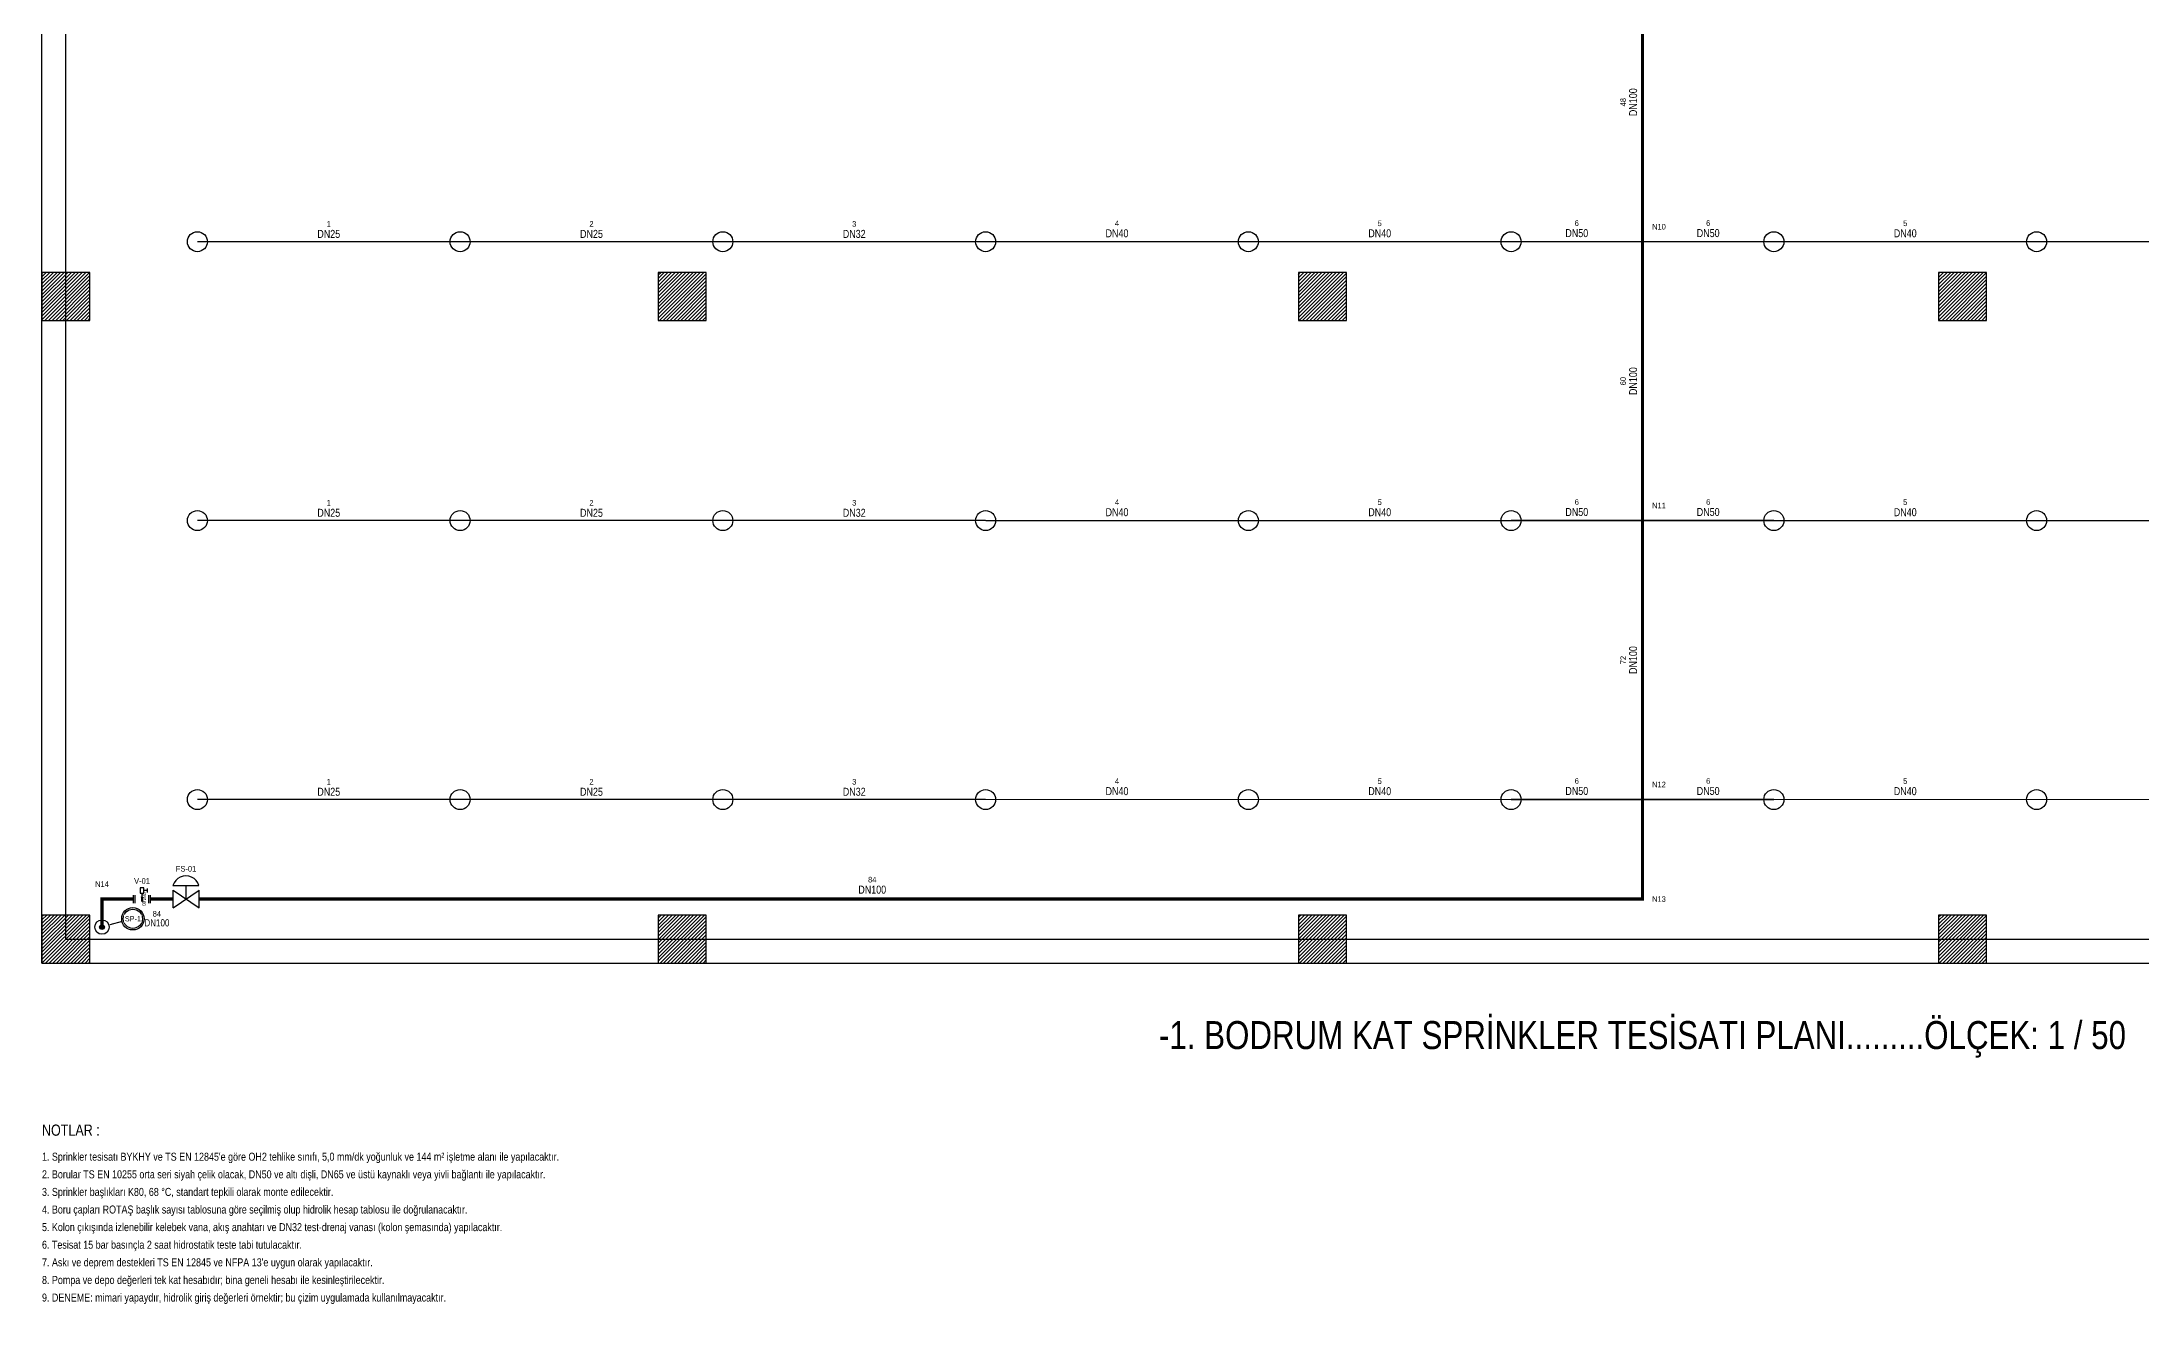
# Model space of a CAD drawing. Header units: centimetres. Extents: x 0 to 6680, y -426 to 2728.
# Drawn here: x 0 to 2623, y -426 to 1151 of the extents above; entities that cross this region are included whole.
import ezdxf
from ezdxf.enums import TextEntityAlignment as Align

# ---------------------------------------------------------------- set-up
doc = ezdxf.new("R2010")
doc.units = ezdxf.units.CM
for name, color, linetype in [('MTY-VANA', 1, 'Continuous'), ('ROTAS-MIMARI-DUVAR', 8, 'Continuous'), ('ROTAS-MIMARI-KOLON', 8, 'Continuous'), ('ROTAS-MIMARI-KOLON-TARAMA', 9, 'Continuous'), ('ROTAS-YANGIN-BASLIK', 7, 'Continuous'), ('ROTAS-YANGIN-DUGUM', 3, 'Continuous'), ('ROTAS-YANGIN-KOLON', 6, 'Continuous'), ('ROTAS-YANGIN-NOT', 1, 'Continuous'), ('ROTAS-YANGIN-SPR-BORU', 140, 'Continuous'), ('ROTAS-YANGIN-SPR-CAP', 141, 'Continuous'), ('ROTAS-YANGIN-SPRINKLER', 15, 'Continuous'), ('ROTAS-YANGIN-VANA', 1, 'Continuous')]:
    doc.layers.add(name, color=color, linetype=linetype)
doc.styles.add('CAP', font='wturkce.SHX', dxfattribs={"width": 0.65})
doc.styles.add('ROTAS', font='arial.ttf')

# ---------------------------------------------------------------- blocks, each defined once
blk = doc.blocks.new('ROTAS-SPR-DIK')
blk.add_circle((0, 0), 12.5)
blk = doc.blocks.new('MTY-IZLENEBILIR KELEBEK VANA')
at = {"layer": 'MTY-VANA', "linetype": 'Continuous'}
for p, q in [((-10.7, -5.1), (-10.7, 4.9)), ((-10.7, -5.1), (-10.7, 4.9)), ((-10.7, -5.1), (-10.7, 4.9)), ((-10.7, -5.1), (-10.7, 4.9)), ((-8.7, -5.1), (-8.7, 4.9)), ((-8.7, -5.1), (-8.7, 4.9)), ((-8.7, -5.1), (-8.7, 4.9)), ((-8.7, -5.1), (-8.7, 4.9)), ((0, 0), (0, 7.4)), ((0, 0), (0, 7.4)), ((0, 0), (0, 7.4)), ((0, 0), (0, 7.4)), ((8.7, -5.1), (8.7, 4.9)), ((8.7, -5.1), (8.7, 4.9)), ((8.7, -5.1), (8.7, 4.9)), ((8.7, -5.1), (8.7, 4.9)), ((10.7, -5.1), (10.7, 4.9)), ((10.7, -5.1), (10.7, 4.9)), ((10.7, -5.1), (10.7, 4.9)), ((10.7, -5.1), (10.7, 4.9))]:
    blk.add_line(p, q, dxfattribs=at)
at = {"layer": 'MTY-VANA'}
for p, q in [((-1.2, 3.1), (1.2, -3.1)), ((-1.2, 3.1), (1.2, -3.1)), ((-1.2, 3.1), (1.2, -3.1)), ((7, 10.6), (2.2, 10.6)), ((7, 10.6), (2.2, 10.6)), ((7, 10.6), (2.2, 10.6)), ((7, 10.6), (2.2, 10.6)), ((7, 8.2), (7, 13.1)), ((7, 8.2), (7, 13.1)), ((7, 8.2), (7, 13.1)), ((7, 8.2), (7, 13.1))]:
    blk.add_line(p, q, dxfattribs=at)
blk.add_lwpolyline([(-2.2, 13.9), (-2.2, 7.4), (2.2, 7.4), (2.2, 13.9)], close=True, dxfattribs=at)
blk.add_lwpolyline([(-2.2, 13.9), (-2.2, 7.4), (2.2, 7.4), (2.2, 13.9)], close=True, dxfattribs=at)
blk.add_lwpolyline([(-2.2, 13.9), (-2.2, 7.4), (2.2, 7.4), (2.2, 13.9)], close=True, dxfattribs=at)
blk.add_lwpolyline([(-2.2, 13.9), (-2.2, 7.4), (2.2, 7.4), (2.2, 13.9)], close=True, dxfattribs=at)
at = {"layer": 'MTY-VANA', "linetype": 'Continuous'}
blk.add_trace([(-1.2, 3.1), (1.2, 3.1), (-1.2, -3.1), (1.2, -3.1)], dxfattribs=at)
blk.add_trace([(-1.2, 3.1), (1.2, 3.1), (-1.2, -3.1), (1.2, -3.1)], dxfattribs=at)
blk.add_trace([(-1.2, 3.1), (1.2, 3.1), (-1.2, -3.1), (1.2, -3.1)], dxfattribs=at)
blk.add_trace([(-1.2, 3.1), (1.2, 3.1), (-1.2, -3.1), (1.2, -3.1)], dxfattribs=at)
at = {"layer": 'MTY-VANA', "style": 'CAP', "width": 0.65}
blk.add_attdef('CAP', text='', height=5, rotation=270, dxfattribs=at).set_placement((0, 0), align=Align.CENTER)
blk = doc.blocks.new('ROTAS-AKIS-ANAHTARI')
for p, q in [((-16.3, 16.7), (16.2, 16.7)), ((-16.2, -11), (-16.2, 11)), ((-16.2, 11), (16.3, -11)), ((-16.2, -11), (16.3, 11)), ((0.1, 0), (0.1, 16.7)), ((16.3, -11), (16.3, 11))]:
    blk.add_line(p, q)
blk.add_lwpolyline([(16.2, 16.7), (14.8, 20.1), (12.8, 23.1), (10.1, 25.6), (7, 27.5), (3.5, 28.6), (-0.1, 29), (-3.7, 28.6), (-7.2, 27.5), (-10.3, 25.6), (-12.9, 23.1), (-15, 20.1), (-16.3, 16.7)])
blk = doc.blocks.new('ROTAS-SPR-KOLON')
blk.add_hatch(color=7).paths.add_polyline_path([(3, 0), (2.8, 1.1), (2.1, 2.1), (1.1, 2.8), (0, 3), (-1.1, 2.8), (-2.1, 2.1), (-2.8, 1.1), (-3, 0), (-2.8, -1.1), (-2.1, -2.1), (-1.1, -2.8), (0, -3), (1.1, -2.8), (2.1, -2.1), (2.8, -1.1)])
for radius in [9, 3]:
    blk.add_circle((0, 0), radius)

msp = doc.modelspace()

# ---------------------------------------------------------------- hatches: boundary and pattern name
at = {"layer": 'ROTAS-MIMARI-KOLON-TARAMA'}
h = msp.add_hatch(dxfattribs=at)
h.set_pattern_fill('ANSI31')
h.paths.add_polyline_path([(0, 803), (60, 803), (60, 863), (0, 863)])
h = msp.add_hatch(dxfattribs=at)
h.set_pattern_fill('ANSI31')
h.paths.add_polyline_path([(770, 803), (830, 803), (830, 863), (770, 863)])
h = msp.add_hatch(dxfattribs=at)
h.set_pattern_fill('ANSI31')
h.paths.add_polyline_path([(1570, 803), (1630, 803), (1630, 863), (1570, 863)])
h = msp.add_hatch(dxfattribs=at)
h.set_pattern_fill('ANSI31')
h.paths.add_polyline_path([(2370, 803), (2430, 803), (2430, 863), (2370, 863)])
h = msp.add_hatch(dxfattribs=at)
h.set_pattern_fill('ANSI31')
h.paths.add_polyline_path([(0, 0), (60, 0), (60, 60), (0, 60)])
h = msp.add_hatch(dxfattribs=at)
h.set_pattern_fill('ANSI31')
h.paths.add_polyline_path([(770, 0), (830, 0), (830, 60), (770, 60)])
h = msp.add_hatch(dxfattribs=at)
h.set_pattern_fill('ANSI31')
h.paths.add_polyline_path([(1570, 0), (1630, 0), (1630, 60), (1570, 60)])
h = msp.add_hatch(dxfattribs=at)
h.set_pattern_fill('ANSI31')
h.paths.add_polyline_path([(2370, 0), (2430, 0), (2430, 60), (2370, 60)])

# ---------------------------------------------------------------- linework, layer by layer
at = {"layer": 'ROTAS-MIMARI-DUVAR'}
for p, q in [((0, 0), (0, 2500)), ((30, 30), (30, 2470)), ((30, 30), (3970, 30)), ((0, 0), (4000, 0))]:
    msp.add_line(p, q, dxfattribs=at)
at = {"layer": 'ROTAS-MIMARI-KOLON'}
for points in [[(0, 803), (60, 803), (60, 863), (0, 863)], [(770, 803), (830, 803), (830, 863), (770, 863)], [(1570, 803), (1630, 803), (1630, 863), (1570, 863)], [(2370, 803), (2430, 803), (2430, 863), (2370, 863)], [(0, 0), (60, 0), (60, 60), (0, 60)], [(770, 0), (830, 0), (830, 60), (770, 60)], [(1570, 0), (1630, 0), (1630, 60), (1570, 60)], [(2370, 0), (2430, 0), (2430, 60), (2370, 60)]]:
    msp.add_lwpolyline(points, close=True, dxfattribs=at)
at = {"layer": 'ROTAS-YANGIN-KOLON'}
msp.add_line((100.114, 51.729), (84.659, 47.588), dxfattribs=at)
for radius in [14, 12]:
    msp.add_circle((113.637, 55.353), radius, dxfattribs=at)
at = {"layer": 'ROTAS-YANGIN-SPR-BORU'}
for points, const_width in [([(2000, 901.4), (2000, 1250)], 4), ([(1507.5, 901.4), (1179.2, 901.4)], 1.5), ([(1835.8, 901.4), (1507.5, 901.4)], 1.5), ([(2000, 901.4), (1835.8, 901.4)], 2), ([(2000, 552.9), (2000, 901.4)], 4), ([(2000, 901.4), (2164.2, 901.4)], 2), ([(2164.2, 901.4), (2492.5, 901.4)], 1.5), ([(2492.5, 901.4), (2820.8, 901.4)], 1.5), ([(1507.5, 552.9), (1179.2, 552.9)], 1.5), ([(1835.8, 552.9), (1507.5, 552.9)], 1.5), ([(2000, 552.9), (1835.8, 552.9)], 2), ([(2000, 204.3), (2000, 552.9)], 4), ([(2000, 552.9), (2164.2, 552.9)], 2), ([(2164.2, 552.9), (2492.5, 552.9)], 1.5), ([(2492.5, 552.9), (2820.8, 552.9)], 1.5), ([(196.3, 80), (2000, 80), (2000, 204.3)], 4), ([(1507.5, 204.3), (1179.2, 204.3)], 1.5), ([(1835.8, 204.3), (1507.5, 204.3)], 1.5), ([(2000, 204.3), (1835.8, 204.3)], 2), ([(2000, 204.3), (2164.2, 204.3)], 2), ([(2164.2, 204.3), (2492.5, 204.3)], 1.5), ([(2492.5, 204.3), (2820.8, 204.3)], 1.5), ([(75, 45), (75, 80), (114.3, 80)], 4), ([(135.7, 80), (163.7, 80)], 4)]:
    msp.add_lwpolyline(points, dxfattribs=dict(at, const_width=const_width))
for points in [[(522.5, 901.4), (194.2, 901.4)], [(850.8, 901.4), (522.5, 901.4)], [(1179.2, 901.4), (850.8, 901.4)], [(522.5, 552.9), (194.2, 552.9)], [(850.8, 552.9), (522.5, 552.9)], [(1179.2, 552.9), (850.8, 552.9)], [(522.5, 204.3), (194.2, 204.3)], [(850.8, 204.3), (522.5, 204.3)], [(1179.2, 204.3), (850.8, 204.3)]]:
    msp.add_lwpolyline(points, dxfattribs=at)

# ---------------------------------------------------------------- block references
at = {"layer": 'ROTAS-YANGIN-KOLON'}
msp.add_blockref('ROTAS-SPR-KOLON', (75, 45), dxfattribs=at)
at = {"layer": 'ROTAS-YANGIN-SPRINKLER'}
for p in [(194.2, 901.4), (522.5, 901.4), (850.8, 901.4), (1179.2, 901.4), (1507.5, 901.4), (1835.8, 901.4), (2164.2, 901.4), (2492.5, 901.4), (194.2, 552.9), (522.5, 552.9), (850.8, 552.9), (1179.2, 552.9), (1507.5, 552.9), (1835.8, 552.9), (2164.2, 552.9), (2492.5, 552.9), (194.2, 204.3), (522.5, 204.3), (850.8, 204.3), (1179.2, 204.3), (1507.5, 204.3), (1835.8, 204.3), (2164.2, 204.3), (2492.5, 204.3)]:
    msp.add_blockref('ROTAS-SPR-DIK', p, dxfattribs=at)
at = {"layer": 'ROTAS-YANGIN-VANA'}
msp.add_blockref('ROTAS-AKIS-ANAHTARI', (180, 80), dxfattribs=at)
msp.add_blockref('MTY-IZLENEBILIR KELEBEK VANA', (125, 80), dxfattribs=at).add_auto_attribs({'CAP': 'DN100'})

# ---------------------------------------------------------------- texts
at = {"layer": 'ROTAS-YANGIN-BASLIK', "style": 'ROTAS', "width": 0.8}
msp.add_text('-1. BODRUM KAT SPRİNKLER TESİSATI PLANI.........ÖLÇEK: 1 / 50', height=35, dxfattribs=at).set_placement((2000, -90), align=Align.MIDDLE_CENTER)
at = {"layer": 'ROTAS-YANGIN-NOT', "style": 'ROTAS', "width": 0.8}
for s, height, p in [('NOTLAR :', 14, (0, -220)), ('2. Borular TS EN 10255 orta seri siyah çelik olacak, DN50 ve altı dişli, DN65 ve üstü kaynaklı veya yivli bağlantı ile yapılacaktır.', 10, (0, -272)), ("1. Sprinkler tesisatı BYKHY ve TS EN 12845'e göre OH2 tehlike sınıfı, 5,0 mm/dk yoğunluk ve 144 m² işletme alanı ile yapılacaktır.", 10, (0, -250)), ('3. Sprinkler başlıkları K80, 68 °C, standart tepkili olarak monte edilecektir.', 10, (0, -294)), ('4. Boru çapları ROTAŞ başlık sayısı tablosuna göre seçilmiş olup hidrolik hesap tablosu ile doğrulanacaktır.', 10, (0, -316)), ('5. Kolon çıkışında izlenebilir kelebek vana, akış anahtarı ve DN32 test-drenaj vanası (kolon şemasında) yapılacaktır.', 10, (0, -338)), ('6. Tesisat 15 bar basınçla 2 saat hidrostatik teste tabi tutulacaktır.', 10, (0, -360)), ('8. Pompa ve depo değerleri tek kat hesabıdır; bina geneli hesabı ile kesinleştirilecektir.', 10, (0, -404)), ("7. Askı ve deprem destekleri TS EN 12845 ve NFPA 13'e uygun olarak yapılacaktır.", 10, (0, -382)), ('9. DENEME: mimari yapaydır, hidrolik giriş değerleri örnektir; bu çizim uygulamada kullanılmayacaktır.', 10, (0, -426))]:
    msp.add_text(s, height=height, dxfattribs=at).set_placement(p, align=Align.BOTTOM_LEFT)

# ---------------------------------------------------------------- next in the draw order: wipeouts: each hides what was drawn before it
for points in [[(1981.5, 1061.3), (1995, 1061.3), (1995, 1090.1), (1981.5, 1090.1)], [(1331.43, 905.15), (1355.27, 905.15), (1355.27, 918.65), (1331.43, 918.65)], [(1659.73, 905.15), (1683.57, 905.15), (1683.57, 918.65), (1659.73, 918.65)], [(1905.98, 905.4), (1929.82, 905.4), (1929.82, 918.9), (1905.98, 918.9)], [(2014, 915.4), (2027.216, 915.4), (2027.216, 924.85), (2014, 924.85)], [(2070.18, 905.4), (2094.02, 905.4), (2094.02, 918.9), (2070.18, 918.9)], [(2316.43, 905.15), (2340.27, 905.15), (2340.27, 918.65), (2316.43, 918.65)], [(346.43, 904.4), (370.27, 904.4), (370.27, 917.9), (346.43, 917.9)], [(674.73, 904.4), (698.57, 904.4), (698.57, 917.9), (674.73, 917.9)], [(1003.08, 904.4), (1026.92, 904.4), (1026.92, 917.9), (1003.08, 917.9)], [(1981.5, 712.75), (1995, 712.75), (1995, 741.55), (1981.5, 741.55)], [(346.43, 555.9), (370.27, 555.9), (370.27, 569.4), (346.43, 569.4)], [(674.73, 555.9), (698.57, 555.9), (698.57, 569.4), (674.73, 569.4)], [(1003.08, 555.9), (1026.92, 555.9), (1026.92, 569.4), (1003.08, 569.4)], [(1331.43, 556.65), (1355.27, 556.65), (1355.27, 570.15), (1331.43, 570.15)], [(1659.73, 556.65), (1683.57, 556.65), (1683.57, 570.15), (1659.73, 570.15)], [(1905.98, 556.9), (1929.82, 556.9), (1929.82, 570.4), (1905.98, 570.4)], [(2014, 566.9), (2027.216, 566.9), (2027.216, 576.35), (2014, 576.35)], [(2070.18, 556.9), (2094.02, 556.9), (2094.02, 570.4), (2070.18, 570.4)], [(2316.43, 556.65), (2340.27, 556.65), (2340.27, 570.15), (2316.43, 570.15)], [(1981.5, 364.2), (1995, 364.2), (1995, 393), (1981.5, 393)], [(346.43, 207.3), (370.27, 207.3), (370.27, 220.8), (346.43, 220.8)], [(674.73, 207.3), (698.57, 207.3), (698.57, 220.8), (674.73, 220.8)], [(1003.08, 207.3), (1026.92, 207.3), (1026.92, 220.8), (1003.08, 220.8)], [(1331.43, 208.05), (1355.27, 208.05), (1355.27, 221.55), (1331.43, 221.55)], [(1659.73, 208.05), (1683.57, 208.05), (1683.57, 221.55), (1659.73, 221.55)], [(1905.98, 208.3), (1929.82, 208.3), (1929.82, 221.8), (1905.98, 221.8)], [(2014, 218.3), (2027.216, 218.3), (2027.216, 227.75), (2014, 227.75)], [(2070.18, 208.3), (2094.02, 208.3), (2094.02, 221.8), (2070.18, 221.8)], [(2316.43, 208.05), (2340.27, 208.05), (2340.27, 221.55), (2316.43, 221.55)], [(116.656, 97.9), (133.344, 97.9), (133.344, 107.35), (116.656, 107.35)], [(169.92, 113.1), (190.08, 113.1), (190.08, 122.55), (169.92, 122.55)], [(68.392, 94), (81.608, 94), (81.608, 103.45), (68.392, 103.45)], [(1023.1, 85), (1051.9, 85), (1051.9, 98.5), (1023.1, 98.5)], [(2014, 75.275), (2027.216, 75.275), (2027.216, 84.725), (2014, 84.725)], [(102.637, 50.353), (124.637, 50.353), (124.637, 60.353), (102.637, 60.353)]]:
    msp.add_wipeout(points)

# ---------------------------------------------------------------- next in the draw order: texts
at = {"layer": 'ROTAS-YANGIN-DUGUM', "style": 'ROTAS', "width": 0.8}
for s, p in [('N10', (2020.608, 920.125)), ('N11', (2020.608, 571.625)), ('N12', (2020.608, 223.025)), ('N14', (75, 98.725)), ('N13', (2020.608, 80))]:
    msp.add_text(s, height=7, dxfattribs=at).set_placement(p, align=Align.MIDDLE_CENTER)
at = {"layer": 'ROTAS-YANGIN-KOLON', "style": 'ROTAS', "width": 0.8}
msp.add_text('SP-1', height=6.5, dxfattribs=at).set_placement((113.637, 55.353), align=Align.MIDDLE_CENTER)
at = {"layer": 'ROTAS-YANGIN-SPR-CAP', "style": 'ROTAS', "width": 0.8}
for p in [(1988.25, 1075.7), (1988.25, 727.15), (1988.25, 378.6)]:
    msp.add_text('DN100', height=10, rotation=90, dxfattribs=at).set_placement(p, align=Align.MIDDLE_CENTER)
for s, p in [('DN25', (358.35, 911.15)), ('DN25', (686.65, 911.15)), ('DN32', (1015, 911.15)), ('DN40', (1343.35, 911.9)), ('DN40', (1671.65, 911.9)), ('DN50', (1917.9, 912.15)), ('DN50', (2082.1, 912.15)), ('DN40', (2328.35, 911.9)), ('DN25', (358.35, 562.65)), ('DN25', (686.65, 562.65)), ('DN32', (1015, 562.65)), ('DN40', (1343.35, 563.4)), ('DN40', (1671.65, 563.4)), ('DN50', (1917.9, 563.65)), ('DN50', (2082.1, 563.65)), ('DN40', (2328.35, 563.4)), ('DN25', (358.35, 214.05)), ('DN25', (686.65, 214.05)), ('DN32', (1015, 214.05)), ('DN40', (1343.35, 214.8)), ('DN40', (1671.65, 214.8)), ('DN50', (1917.9, 215.05)), ('DN50', (2082.1, 215.05)), ('DN40', (2328.35, 214.8)), ('DN100', (1037.5, 91.75))]:
    msp.add_text(s, height=10, dxfattribs=at).set_placement(p, align=Align.MIDDLE_CENTER)
at = {"layer": 'ROTAS-YANGIN-VANA', "style": 'ROTAS', "width": 0.8}
for s, p in [('V-01', (125, 102.625)), ('FS-01', (180, 117.825))]:
    msp.add_text(s, height=7, dxfattribs=at).set_placement(p, align=Align.MIDDLE_CENTER)

# ---------------------------------------------------------------- next in the draw order: wipeouts: each hides what was drawn before it
for points in [[(1971.05, 1070.828), (1980.5, 1070.828), (1980.5, 1080.572), (1971.05, 1080.572)], [(355.214, 918.9), (361.486, 918.9), (361.486, 928.35), (355.214, 928.35)], [(683.514, 918.9), (689.786, 918.9), (689.786, 928.35), (683.514, 928.35)], [(1011.864, 918.9), (1018.136, 918.9), (1018.136, 928.35), (1011.864, 928.35)], [(1340.214, 919.65), (1346.486, 919.65), (1346.486, 929.1), (1340.214, 929.1)], [(1668.514, 919.65), (1674.786, 919.65), (1674.786, 929.1), (1668.514, 929.1)], [(1914.764, 919.9), (1921.036, 919.9), (1921.036, 929.35), (1914.764, 929.35)], [(2078.964, 919.9), (2085.236, 919.9), (2085.236, 929.35), (2078.964, 929.35)], [(2325.214, 919.65), (2331.486, 919.65), (2331.486, 929.1), (2325.214, 929.1)], [(1971.05, 722.278), (1980.5, 722.278), (1980.5, 732.022), (1971.05, 732.022)], [(355.214, 570.4), (361.486, 570.4), (361.486, 579.85), (355.214, 579.85)], [(683.514, 570.4), (689.786, 570.4), (689.786, 579.85), (683.514, 579.85)], [(1011.864, 570.4), (1018.136, 570.4), (1018.136, 579.85), (1011.864, 579.85)], [(1340.214, 571.15), (1346.486, 571.15), (1346.486, 580.6), (1340.214, 580.6)], [(1668.514, 571.15), (1674.786, 571.15), (1674.786, 580.6), (1668.514, 580.6)], [(1914.764, 571.4), (1921.036, 571.4), (1921.036, 580.85), (1914.764, 580.85)], [(2078.964, 571.4), (2085.236, 571.4), (2085.236, 580.85), (2078.964, 580.85)], [(2325.214, 571.15), (2331.486, 571.15), (2331.486, 580.6), (2325.214, 580.6)], [(1971.05, 373.728), (1980.5, 373.728), (1980.5, 383.472), (1971.05, 383.472)], [(355.214, 221.8), (361.486, 221.8), (361.486, 231.25), (355.214, 231.25)], [(683.514, 221.8), (689.786, 221.8), (689.786, 231.25), (683.514, 231.25)], [(1011.864, 221.8), (1018.136, 221.8), (1018.136, 231.25), (1011.864, 231.25)], [(1340.214, 222.55), (1346.486, 222.55), (1346.486, 232), (1340.214, 232)], [(1668.514, 222.55), (1674.786, 222.55), (1674.786, 232), (1668.514, 232)], [(1914.764, 222.8), (1921.036, 222.8), (1921.036, 232.25), (1914.764, 232.25)], [(2078.964, 222.8), (2085.236, 222.8), (2085.236, 232.25), (2078.964, 232.25)], [(2325.214, 222.55), (2331.486, 222.55), (2331.486, 232), (2325.214, 232)], [(1032.628, 99.5), (1042.372, 99.5), (1042.372, 108.95), (1032.628, 108.95)], [(130.637, 44.203), (156.557, 44.203), (156.557, 56.353), (130.637, 56.353)]]:
    msp.add_wipeout(points)

# ---------------------------------------------------------------- next in the draw order: texts
at = {"layer": 'ROTAS-YANGIN-SPR-CAP', "style": 'ROTAS', "width": 0.8}
for s, p in [('48', (1975.775, 1075.7)), ('60', (1975.775, 727.15)), ('72', (1975.775, 378.6))]:
    msp.add_text(s, height=7, rotation=90, dxfattribs=at).set_placement(p, align=Align.MIDDLE_CENTER)
for s, height, p in [('1', 7, (358.35, 923.625)), ('2', 7, (686.65, 923.625)), ('3', 7, (1015, 923.625)), ('4', 7, (1343.35, 924.375)), ('5', 7, (1671.65, 924.375)), ('6', 7, (1917.9, 924.625)), ('6', 7, (2082.1, 924.625)), ('5', 7, (2328.35, 924.375)), ('1', 7, (358.35, 575.125)), ('2', 7, (686.65, 575.125)), ('3', 7, (1015, 575.125)), ('4', 7, (1343.35, 575.875)), ('5', 7, (1671.65, 575.875)), ('6', 7, (1917.9, 576.125)), ('6', 7, (2082.1, 576.125)), ('5', 7, (2328.35, 575.875)), ('1', 7, (358.35, 226.525)), ('2', 7, (686.65, 226.525)), ('3', 7, (1015, 226.525)), ('4', 7, (1343.35, 227.275)), ('5', 7, (1671.65, 227.275)), ('6', 7, (1917.9, 227.525)), ('6', 7, (2082.1, 227.525)), ('5', 7, (2328.35, 227.275)), ('84', 7, (1037.5, 104.225)), ('DN100', 9, (143.597, 50.278))]:
    msp.add_text(s, height=height, dxfattribs=at).set_placement(p, align=Align.MIDDLE_CENTER)

# ---------------------------------------------------------------- next in the draw order: wipeouts: each hides what was drawn before it
msp.add_wipeout([(138.725, 56.853), (148.469, 56.853), (148.469, 66.303), (138.725, 66.303)])

# ---------------------------------------------------------------- next in the draw order: texts
msp.add_text('84', height=7, dxfattribs=at).set_placement((143.597, 61.578), align=Align.MIDDLE_CENTER)

doc.saveas('drawing.dxf')
